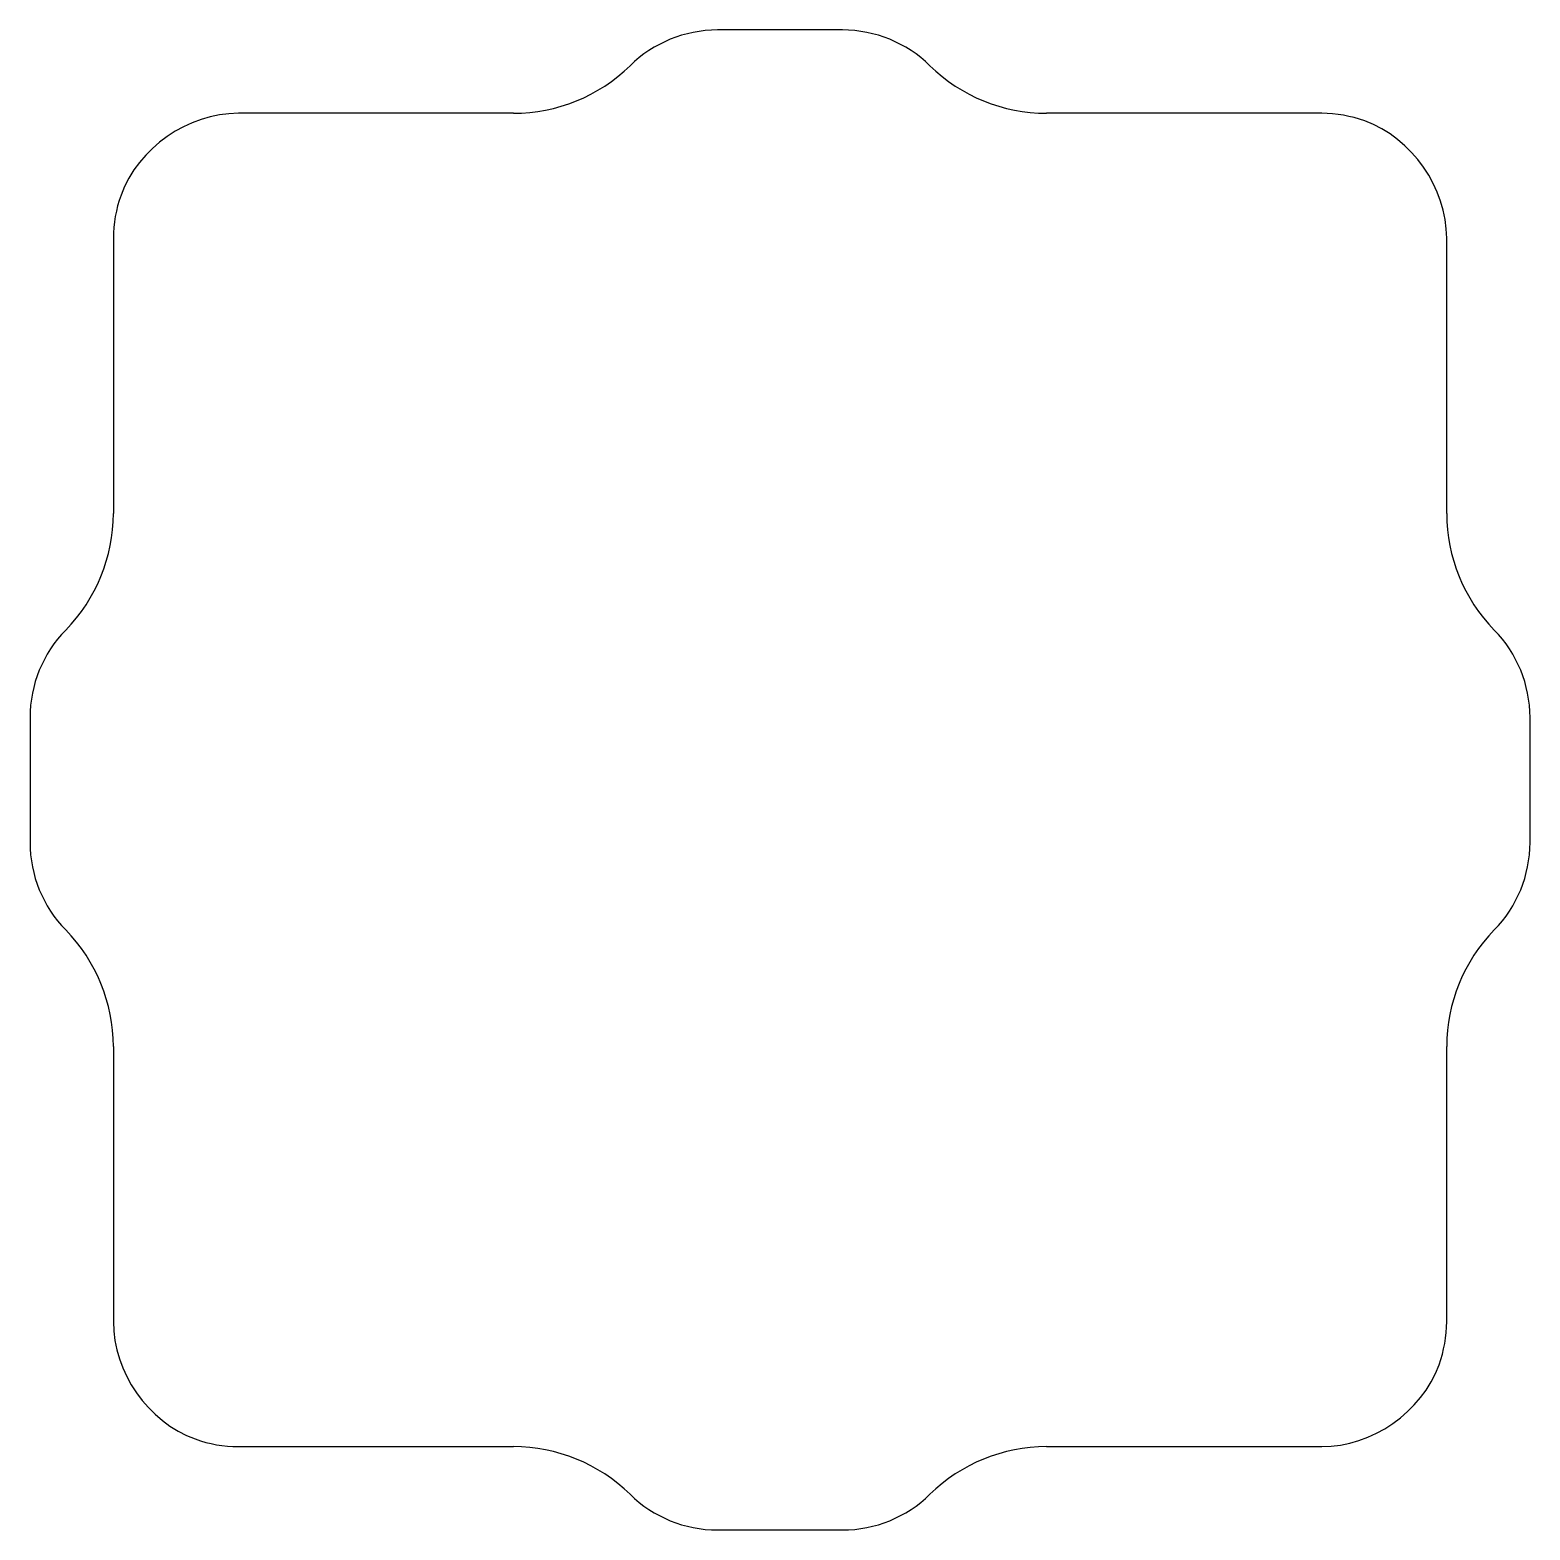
# Model space of a CAD drawing. Header units: millimetres. Extents: x -9 to 9, y -9 to 9.
import ezdxf

# ---------------------------------------------------------------- set-up
doc = ezdxf.new("R2010")
doc.units = ezdxf.units.MM
doc.header["$MEASUREMENT"] = 0
doc.layers.get('0').update_dxf_attribs({"true_color": 0xffffff})

msp = doc.modelspace()

# ---------------------------------------------------------------- linework, layer by layer
for p, q in [((0.75, 9), (-0.75, 9)), ((-3.199, 8), (-6.5, 8)), ((6.5, 8), (3.199, 8)), ((-8, 6.5), (-8, 3.199)), ((8, 3.199), (8, 6.5)), ((-9, 0.75), (-9, -0.75)), ((9, -0.75), (9, 0.75)), ((-8, -3.199), (-8, -6.5)), ((8, -6.5), (8, -3.199)), ((-6.5, -8), (-3.199, -8)), ((3.199, -8), (6.5, -8)), ((-0.75, -9), (0.75, -9))]:
    msp.add_line(p, q)
for centre, radius, start, end in [((-0.75, 7.5), 1.5, 90, 134.4153), ((0.75, 7.5), 1.5, 45.5847, 90), ((-3.199, 10), 2, 270, 314.4153), ((3.199, 10), 2, 225.5847, 270), ((-10, 3.199), 2, 315.5847, 0), ((10, 3.199), 2, 180, 224.4153), ((-7.5, 0.75), 1.5, 135.5847, 180), ((7.5, 0.75), 1.5, 0, 44.4153), ((-7.5, -0.75), 1.5, 180, 224.4153), ((7.5, -0.75), 1.5, 315.5847, 0), ((-10, -3.199), 2, 0, 44.4153), ((10, -3.199), 2, 135.5847, 180), ((-3.199, -10), 2, 45.5847, 90), ((3.199, -10), 2, 90, 134.4153), ((-0.75, -7.5), 1.5, 225.5847, 270), ((0.75, -7.5), 1.5, 270, 314.4153)]:
    msp.add_arc(centre, radius, start, end)
for points, knots in [([(-6.5, 8), (-7.109, 8), (-7.698, 7.589), (-7.908, 7.017), (-7.969, 6.852), (-8, 6.676), (-8, 6.5)], [3.141593, 3.141593, 3.141593, 3.141593, 4.360573, 4.360573, 4.360573, 4.712389, 4.712389, 4.712389, 4.712389]), ([(8, 6.5), (8, 7.109), (7.589, 7.698), (7.017, 7.908), (6.852, 7.969), (6.676, 8), (6.5, 8)], [-1.570796, -1.570796, -1.570796, -1.570796, -0.351816, -0.351816, -0.351816, 0, 0, 0, 0]), ([(-8, -6.5), (-8, -7.109), (-7.589, -7.698), (-7.017, -7.908), (-6.852, -7.969), (-6.676, -8), (-6.5, -8)], [-1.570796, -1.570796, -1.570796, -1.570796, -0.351816, -0.351816, -0.351816, 0, 0, 0, 0]), ([(6.5, -8), (7.109, -8), (7.698, -7.589), (7.908, -7.017), (7.969, -6.852), (8, -6.676), (8, -6.5)], [3.141593, 3.141593, 3.141593, 3.141593, 4.360573, 4.360573, 4.360573, 4.712389, 4.712389, 4.712389, 4.712389])]:
    msp.add_open_spline(points, degree=3, knots=knots)

doc.saveas('drawing.dxf')
